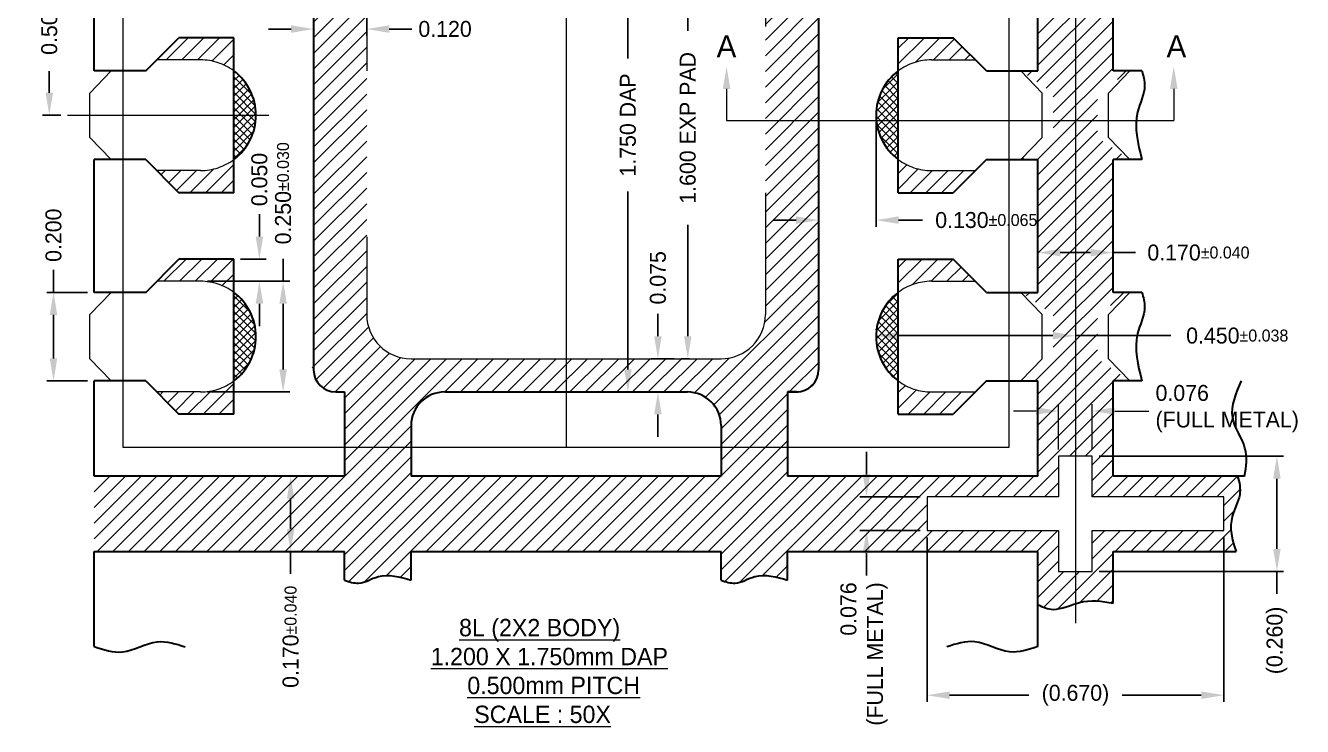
# Model space of a CAD drawing. Extents: x 1211.43 to 1216.28, y -296.8 to -293.65.
# Drawn here: x 1211.648 to 1214.531, y -296.804 to -295.221 of the extents above; entities that cross this region are included whole.
import ezdxf

# ---------------------------------------------------------------- set-up
doc = ezdxf.new("R2010")
doc.units = 0
doc.header["$LTSCALE"] = 3
doc.header["$MEASUREMENT"] = 0
for name, pattern in [('CENTER', [2, 1.25, -0.25, 0.25, -0.25]), ('HIDDEN', [0.375, 0.25, -0.125]), ('PHANTOM', [2.5, 1.25, -0.25, 0.25, -0.25, 0.25, -0.25])]:
    doc.linetypes.add(name, pattern=pattern)
for name, color, linetype, lineweight in [('CLIN', 1, 'CENTER', 15), ('DIM', 4, 'Continuous', 13), ('FULL METAL', 33, 'HIDDEN', 15), ('HATCH', 8, 'Continuous', 5), ('HIDN', 6, 'HIDDEN', 15), ('OBJ2', 30, 'Continuous', 30), ('OBJ4', 7, 'Continuous', 30), ('PHANTOM', 5, 'PHANTOM', 15), ('SAW', 2, 'HIDDEN', 15), ('TEXT', 2, 'Continuous', 20)]:
    doc.layers.add(name, color=color, linetype=linetype, lineweight=lineweight)
doc.dimstyles.new('3DEC X 50', dxfattribs={"dimtxt": 0.036, "dimasz": 0.0508, "dimexe": 0.0152, "dimexo": 0.0152, "dimgap": 0.0152, "dimtad": 0, "dimdec": 3, "dimzin": 0, "dimdsep": 46, "dimtxsty": 'Standard', "dimcen": 0.09, "dimadec": 0, "dimazin": 0, "dimtfac": 1, "dimtdec": 3, "dimtofl": 0, "dimtmove": 0, "dimatfit": 3, "dimfxl": 1, "dimtolj": 1, "dimtzin": 0, "dimarcsym": 0})
doc.dimstyles.new('3DEC X 50DIA', dxfattribs={"dimtxt": 0.036, "dimasz": 0.0508, "dimexe": 0.0152, "dimexo": 0.0152, "dimgap": 0.0152, "dimtad": 0, "dimtoh": 1, "dimdec": 3, "dimzin": 0, "dimdsep": 46, "dimtxsty": 'Standard', "dimcen": 0, "dimadec": 0, "dimazin": 0, "dimtfac": 1, "dimtdec": 3, "dimtofl": 0, "dimtmove": 0, "dimatfit": 3, "dimfxl": 1, "dimtolj": 1, "dimtzin": 0, "dimarcsym": 0})
pattern_1 = [(45, (1212.868074, -295.173462), (-0.01767767, 0.01767767), [])]

# ---------------------------------------------------------------- blocks, each defined once
blk = doc.blocks.new('*D1')
at = {"layer": 'Defpoints', "color": 0, "transparency": 16777216}
for p in [(1648.851, -384.1587), (1648.971, -384.1587), (1648.971, -384.2141)]:
    blk.add_point(p, dxfattribs=at)
at = {"layer": 'DIM', "color": 0, "lineweight": -2, "transparency": 16777216}
for p, q in [((1648.851, -384.1739), (1648.851, -384.2293)), ((1648.971, -384.1739), (1648.971, -384.2293)), ((1648.8002, -384.2141), (1648.7494, -384.2141)), ((1649.0218, -384.2141), (1649.0726, -384.2141))]:
    blk.add_line(p, q, dxfattribs=at)
at = {"layer": 'DIM', "color": 0, "transparency": 16777216}
for points in [[(1648.8002, -384.2057), (1648.8002, -384.2226), (1648.851, -384.2141)], [(1649.0218, -384.2057), (1649.0218, -384.2226), (1648.971, -384.2141)]]:
    blk.add_solid(points, dxfattribs=at)
at = {"layer": 'DIM', "color": 0, "transparency": 16777216, "insert": (1649.1478, -384.2141), "char_height": 0.036, "attachment_point": 5}
blk.add_mtext('\\A1;0.120', dxfattribs=at)
blk = doc.blocks.new('*D2')
at = {"layer": 'Defpoints', "color": 0, "transparency": 16777216}
for p in [(1649.7146, -383.3587), (1649.6958, -384.9587), (1649.7146, -384.9587)]:
    blk.add_point(p, dxfattribs=at)
at = {"layer": 'DIM', "color": 0, "lineweight": -2, "transparency": 16777216}
for p, q in [((1649.6994, -383.3587), (1649.6806, -383.3587)), ((1649.6958, -383.4095), (1649.6958, -384.2181)), ((1649.6958, -384.9079), (1649.6958, -384.6565)), ((1649.6994, -384.9587), (1649.6806, -384.9587))]:
    blk.add_line(p, q, dxfattribs=at)
at = {"layer": 'DIM', "color": 0, "transparency": 16777216}
for points in [[(1649.6873, -383.4095), (1649.7042, -383.4095), (1649.6958, -383.3587)], [(1649.6873, -384.9079), (1649.7042, -384.9079), (1649.6958, -384.9587)]]:
    blk.add_solid(points, dxfattribs=at)
at = {"layer": 'DIM', "color": 0, "transparency": 16777216, "insert": (1649.6958, -384.4373), "char_height": 0.036, "attachment_point": 5, "rotation": 90}
blk.add_mtext('\\A1;1.600 EXP PAD', dxfattribs=at)
blk = doc.blocks.new('*D3')
at = {"layer": 'Defpoints', "color": 0, "transparency": 16777216}
for p in [(1649.6284, -384.9587), (1649.6806, -384.9587), (1649.695, -385.0337)]:
    blk.add_point(p, dxfattribs=at)
at = {"layer": 'DIM', "color": 0, "lineweight": -2, "transparency": 16777216}
for p, q in [((1649.6284, -384.9079), (1649.6284, -384.8571)), ((1649.6654, -384.9587), (1649.6132, -384.9587)), ((1649.6798, -385.0337), (1649.6132, -385.0337)), ((1649.6284, -385.0845), (1649.6284, -385.1353))]:
    blk.add_line(p, q, dxfattribs=at)
at = {"layer": 'DIM', "color": 0, "transparency": 16777216}
for points in [[(1649.6199, -384.9079), (1649.6369, -384.9079), (1649.6284, -384.9587)], [(1649.6199, -385.0845), (1649.6369, -385.0845), (1649.6284, -385.0337)]]:
    blk.add_solid(points, dxfattribs=at)
at = {"layer": 'DIM', "color": 0, "transparency": 16777216, "insert": (1649.6284, -384.7759), "char_height": 0.036, "attachment_point": 5, "rotation": 90}
blk.add_mtext('\\A1;0.075', dxfattribs=at)
blk = doc.blocks.new('*D10')
at = {"layer": 'Defpoints', "color": 0, "transparency": 16777216}
for p in [(1648.2543, -383.9087), (1648.2957, -383.9087), (1648.2957, -384.4087)]:
    blk.add_point(p, dxfattribs=at)
at = {"layer": 'DIM', "color": 0, "lineweight": -2, "transparency": 16777216}
for p, q in [((1648.2805, -383.9087), (1648.2391, -383.9087)), ((1648.2543, -383.9595), (1648.2543, -384.0085)), ((1648.2543, -384.3579), (1648.2543, -384.3089)), ((1648.2805, -384.4087), (1648.2391, -384.4087))]:
    blk.add_line(p, q, dxfattribs=at)
at = {"layer": 'DIM', "color": 0, "transparency": 16777216}
for points in [[(1648.2459, -383.9595), (1648.2628, -383.9595), (1648.2543, -383.9087)], [(1648.2459, -384.3579), (1648.2628, -384.3579), (1648.2543, -384.4087)]]:
    blk.add_solid(points, dxfattribs=at)
at = {"layer": 'DIM', "color": 0, "transparency": 16777216, "insert": (1648.2543, -384.1587), "char_height": 0.036, "attachment_point": 5, "rotation": 90}
blk.add_mtext('\\A1;0.500 TYP', dxfattribs=at)
blk = doc.blocks.new('*D13')
at = {"layer": 'Defpoints', "color": 0, "transparency": 16777216}
for p in [(1648.596, -384.7837), (1648.7822, -384.7837), (1648.596, -385.0337)]:
    blk.add_point(p, dxfattribs=at)
at = {"layer": 'DIM', "color": 0, "lineweight": -2, "transparency": 16777216}
for p, q in [((1648.7822, -384.7837), (1648.7822, -384.7329)), ((1648.6112, -384.7837), (1648.7974, -384.7837)), ((1648.7822, -384.9829), (1648.7822, -384.8345)), ((1648.6112, -385.0337), (1648.7974, -385.0337))]:
    blk.add_line(p, q, dxfattribs=at)
at = {"layer": 'DIM', "color": 0, "transparency": 16777216}
for points in [[(1648.7737, -384.8345), (1648.7906, -384.8345), (1648.7822, -384.7837)], [(1648.7737, -384.9829), (1648.7906, -384.9829), (1648.7822, -385.0337)]]:
    blk.add_solid(points, dxfattribs=at)
at = {"layer": 'DIM', "color": 0, "transparency": 16777216, "insert": (1648.7822, -384.585), "char_height": 0.036, "attachment_point": 5, "rotation": 90}
blk.add_mtext('\\A1;0.250{\\H0.027000;±0.030}', dxfattribs=at)
blk = doc.blocks.new('*D14')
at = {"layer": 'Defpoints', "color": 0, "transparency": 16777216}
for p in [(1648.2638, -384.8087), (1648.356, -384.8087), (1648.356, -385.0087)]:
    blk.add_point(p, dxfattribs=at)
at = {"layer": 'DIM', "color": 0, "lineweight": -2, "transparency": 16777216}
for p, q in [((1648.2638, -384.8087), (1648.2638, -384.7579)), ((1648.3408, -384.8087), (1648.2486, -384.8087)), ((1648.2638, -384.9579), (1648.2638, -384.8595)), ((1648.3408, -385.0087), (1648.2486, -385.0087))]:
    blk.add_line(p, q, dxfattribs=at)
at = {"layer": 'DIM', "color": 0, "transparency": 16777216}
for points in [[(1648.2553, -384.8595), (1648.2722, -384.8595), (1648.2638, -384.8087)], [(1648.2553, -384.9579), (1648.2722, -384.9579), (1648.2638, -385.0087)]]:
    blk.add_solid(points, dxfattribs=at)
at = {"layer": 'DIM', "color": 0, "transparency": 16777216, "insert": (1648.2638, -384.6797), "char_height": 0.036, "attachment_point": 5, "rotation": 90}
blk.add_mtext('\\A1;0.200', dxfattribs=at)
blk = doc.blocks.new('*D15')
at = {"layer": 'Defpoints', "color": 0, "transparency": 16777216}
for p in [(1648.671, -384.7337), (1648.7287, -384.7337), (1648.596, -384.7837)]:
    blk.add_point(p, dxfattribs=at)
at = {"layer": 'DIM', "color": 0, "lineweight": -2, "transparency": 16777216}
for p, q in [((1648.7287, -384.6829), (1648.7287, -384.6321)), ((1648.6862, -384.7337), (1648.7439, -384.7337)), ((1648.6112, -384.7837), (1648.7439, -384.7837)), ((1648.7287, -384.8345), (1648.7287, -384.8853))]:
    blk.add_line(p, q, dxfattribs=at)
at = {"layer": 'DIM', "color": 0, "transparency": 16777216}
for points in [[(1648.7202, -384.6829), (1648.7372, -384.6829), (1648.7287, -384.7337)], [(1648.7202, -384.8345), (1648.7372, -384.8345), (1648.7287, -384.7837)]]:
    blk.add_solid(points, dxfattribs=at)
at = {"layer": 'DIM', "color": 0, "transparency": 16777216, "insert": (1648.7287, -384.5539), "char_height": 0.036, "attachment_point": 5, "rotation": 90}
blk.add_mtext('\\A1;0.050', dxfattribs=at)
blk = doc.blocks.new('*D21')
at = {"layer": 'Defpoints', "color": 0, "transparency": 16777216}
for p in [(1650.121, -384.9087), (1650.571, -384.9065), (1650.571, -384.9091)]:
    blk.add_point(p, dxfattribs=at)
at = {"layer": 'DIM', "color": 0, "lineweight": -2, "transparency": 16777216}
for p, q in [((1650.121, -384.8935), (1650.121, -384.8913)), ((1650.571, -384.8939), (1650.571, -384.8913)), ((1650.1718, -384.9065), (1650.5202, -384.9065)), ((1650.571, -384.9065), (1650.7861, -384.9065))]:
    blk.add_line(p, q, dxfattribs=at)
at = {"layer": 'DIM', "color": 0, "transparency": 16777216}
for points in [[(1650.1718, -384.8981), (1650.1718, -384.915), (1650.121, -384.9065)], [(1650.5202, -384.8981), (1650.5202, -384.915), (1650.571, -384.9065)]]:
    blk.add_solid(points, dxfattribs=at)
at = {"layer": 'DIM', "color": 0, "transparency": 16777216, "insert": (1650.9363, -384.9065), "char_height": 0.036, "attachment_point": 5}
blk.add_mtext('\\A1;0.450{\\H0.027;±0.038}', dxfattribs=at)
blk = doc.blocks.new('*D22')
at = {"layer": 'Defpoints', "color": 0, "transparency": 16777216}
for p in [(1650.656, -384.719), (1650.486, -384.8087), (1650.656, -384.8087)]:
    blk.add_point(p, dxfattribs=at)
at = {"layer": 'DIM', "color": 0, "lineweight": -2, "transparency": 16777216}
for p, q in [((1650.486, -384.7935), (1650.486, -384.7038)), ((1650.5368, -384.719), (1650.6052, -384.719)), ((1650.656, -384.7935), (1650.656, -384.7038)), ((1650.656, -384.719), (1650.7068, -384.719))]:
    blk.add_line(p, q, dxfattribs=at)
at = {"layer": 'DIM', "color": 0, "transparency": 16777216}
for points in [[(1650.5368, -384.7106), (1650.5368, -384.7275), (1650.486, -384.719)], [(1650.6052, -384.7106), (1650.6052, -384.7275), (1650.656, -384.719)]]:
    blk.add_solid(points, dxfattribs=at)
at = {"layer": 'DIM', "color": 0, "transparency": 16777216, "insert": (1650.8487, -384.719), "char_height": 0.036, "attachment_point": 5}
blk.add_mtext('\\A1;0.170{\\H0.027000;±0.040}', dxfattribs=at)
blk = doc.blocks.new('*D23')
at = {"layer": 'Defpoints', "color": 0, "transparency": 16777216}
for p in [(1649.991, -384.4161), (1650.121, -384.4087), (1649.991, -384.6456)]:
    blk.add_point(p, dxfattribs=at)
at = {"layer": 'DIM', "color": 0, "lineweight": -2, "transparency": 16777216}
for p, q in [((1649.991, -384.4313), (1649.991, -384.6608)), ((1650.121, -384.4239), (1650.121, -384.6608)), ((1649.9402, -384.6456), (1649.8894, -384.6456)), ((1650.1718, -384.6456), (1650.2256, -384.6456))]:
    blk.add_line(p, q, dxfattribs=at)
at = {"layer": 'DIM', "color": 0, "transparency": 16777216}
for points in [[(1649.9402, -384.6371), (1649.9402, -384.6541), (1649.991, -384.6456)], [(1650.1718, -384.6371), (1650.1718, -384.6541), (1650.121, -384.6456)]]:
    blk.add_solid(points, dxfattribs=at)
at = {"layer": 'DIM', "color": 0, "transparency": 16777216, "insert": (1650.3698, -384.6456), "char_height": 0.036, "attachment_point": 5}
blk.add_mtext('\\A1;0.130{\\H0.027;±0.065}', dxfattribs=at)
blk = doc.blocks.new('*D24')
at = {"layer": 'Defpoints', "color": 0, "transparency": 16777216}
for p in [(1648.921, -385.2237), (1648.7992, -385.3937), (1648.921, -385.3937)]:
    blk.add_point(p, dxfattribs=at)
at = {"layer": 'DIM', "color": 0, "lineweight": -2, "transparency": 16777216}
for p, q in [((1648.9058, -385.2237), (1648.784, -385.2237)), ((1648.7992, -385.2745), (1648.7992, -385.3429)), ((1648.9058, -385.3937), (1648.784, -385.3937)), ((1648.7992, -385.3937), (1648.7992, -385.4445))]:
    blk.add_line(p, q, dxfattribs=at)
at = {"layer": 'DIM', "color": 0, "transparency": 16777216}
for points in [[(1648.7907, -385.2745), (1648.8076, -385.2745), (1648.7992, -385.2237)], [(1648.7907, -385.3429), (1648.8076, -385.3429), (1648.7992, -385.3937)]]:
    blk.add_solid(points, dxfattribs=at)
at = {"layer": 'DIM', "color": 0, "transparency": 16777216, "insert": (1648.7992, -385.5865), "char_height": 0.036, "attachment_point": 5, "rotation": 90}
blk.add_mtext('\\A1;0.170{\\H0.027000;±0.040}', dxfattribs=at)
blk = doc.blocks.new('*D25')
at = {"layer": 'Defpoints', "color": 0, "transparency": 16777216}
for p in [(1649.5467, -383.2837), (1649.5467, -385.0337), (1649.5606, -385.0337)]:
    blk.add_point(p, dxfattribs=at)
at = {"layer": 'DIM', "color": 0, "lineweight": -2, "transparency": 16777216}
for p, q in [((1649.5619, -383.2837), (1649.5758, -383.2837)), ((1649.5606, -383.3345), (1649.5606, -384.2807)), ((1649.5606, -384.9829), (1649.5606, -384.5811)), ((1649.5619, -385.0337), (1649.5758, -385.0337))]:
    blk.add_line(p, q, dxfattribs=at)
at = {"layer": 'DIM', "color": 0, "transparency": 16777216}
for points in [[(1649.5522, -383.3345), (1649.5691, -383.3345), (1649.5606, -383.2837)], [(1649.5522, -384.9829), (1649.5691, -384.9829), (1649.5606, -385.0337)]]:
    blk.add_solid(points, dxfattribs=at)
at = {"layer": 'DIM', "color": 0, "transparency": 16777216, "insert": (1649.5606, -384.4309), "char_height": 0.036, "attachment_point": 5, "rotation": 90}
blk.add_mtext('\\A1;1.750 DAP', dxfattribs=at)
blk = doc.blocks.new('*D26')
at = {"layer": 'Defpoints', "color": 0, "transparency": 16777216}
for p in [(1650.236, -385.2707), (1650.0992, -385.3467), (1650.236, -385.3467)]:
    blk.add_point(p, dxfattribs=at)
at = {"layer": 'DIM', "color": 0, "lineweight": -2, "transparency": 16777216}
for p, q in [((1650.0992, -385.2199), (1650.0992, -385.1691)), ((1650.2208, -385.2707), (1650.084, -385.2707)), ((1650.2208, -385.3467), (1650.084, -385.3467)), ((1650.0992, -385.3975), (1650.0992, -385.4483))]:
    blk.add_line(p, q, dxfattribs=at)
at = {"layer": 'DIM', "color": 0, "transparency": 16777216}
for points in [[(1650.0908, -385.2199), (1650.1077, -385.2199), (1650.0992, -385.2707)], [(1650.0908, -385.3975), (1650.1077, -385.3975), (1650.0992, -385.3467)]]:
    blk.add_solid(points, dxfattribs=at)
at = {"layer": 'DIM', "color": 0, "transparency": 16777216, "insert": (1650.1472, -385.4635), "char_height": 0.036, "attachment_point": 9, "rotation": 90}
blk.add_mtext('\\A1;0.076\\P(FULL METAL)', dxfattribs=at)
blk = doc.blocks.new('*D27')
at = {"layer": 'Defpoints', "color": 0, "transparency": 16777216}
for p in [(1650.236, -385.3467), (1650.906, -385.3467), (1650.906, -385.7184)]:
    blk.add_point(p, dxfattribs=at)
at = {"layer": 'DIM', "color": 0, "lineweight": -2, "transparency": 16777216}
for p, q in [((1650.236, -385.3619), (1650.236, -385.7336)), ((1650.906, -385.3619), (1650.906, -385.7336)), ((1650.2868, -385.7184), (1650.4658, -385.7184)), ((1650.8552, -385.7184), (1650.6762, -385.7184))]:
    blk.add_line(p, q, dxfattribs=at)
at = {"layer": 'DIM', "color": 0, "transparency": 16777216}
for points in [[(1650.2868, -385.7099), (1650.2868, -385.7269), (1650.236, -385.7184)], [(1650.8552, -385.7099), (1650.8552, -385.7269), (1650.906, -385.7184)]]:
    blk.add_solid(points, dxfattribs=at)
at = {"layer": 'DIM', "color": 0, "transparency": 16777216, "insert": (1650.571, -385.7184), "char_height": 0.036, "attachment_point": 5}
blk.add_mtext('\\A1;(0.670)', dxfattribs=at)
blk = doc.blocks.new('*D28')
at = {"layer": 'Defpoints', "color": 0, "transparency": 16777216}
for p in [(1650.609, -385.1787), (1651.0259, -385.1787), (1650.609, -385.4387)]:
    blk.add_point(p, dxfattribs=at)
at = {"layer": 'DIM', "color": 0, "lineweight": -2, "transparency": 16777216}
for p, q in [((1650.6242, -385.1787), (1651.0411, -385.1787)), ((1651.0259, -385.2295), (1651.0259, -385.3879)), ((1650.6242, -385.4387), (1651.0411, -385.4387)), ((1651.0259, -385.4387), (1651.0259, -385.4895))]:
    blk.add_line(p, q, dxfattribs=at)
at = {"layer": 'DIM', "color": 0, "transparency": 16777216}
for points in [[(1651.0174, -385.2295), (1651.0343, -385.2295), (1651.0259, -385.1787)], [(1651.0174, -385.3879), (1651.0343, -385.3879), (1651.0259, -385.4387)]]:
    blk.add_solid(points, dxfattribs=at)
at = {"layer": 'DIM', "color": 0, "transparency": 16777216, "insert": (1651.0259, -385.5947), "char_height": 0.036, "attachment_point": 5, "rotation": 90}
blk.add_mtext('\\A1;(0.260)', dxfattribs=at)
blk = doc.blocks.new('A$Ce50ebca9')
at = {"layer": 'OBJ2'}
for p, q in [((0.25, 1.8), (0.25, 1.925)), ((0.4, 1.876), (0.4, 1.925)), ((1.1, 1.876), (1.1, 1.925)), ((1.25, 1.8), (1.25, 1.925)), ((0.23, 1.8), (0.25, 1.8)), ((0.476, 1.8), (1.024, 1.8)), ((1.25, 1.8), (1.274, 1.8)), ((1.27, 1.8), (1.25, 1.8)), ((0.18, 1.75), (0.18, 0.1)), ((1.32, 1.75), (1.32, 0.1)), ((0.23, 0.05), (0.25, 0.05)), ((0.25, 0.05), (0.25, -0.075)), ((0.476, 0.05), (1.024, 0.05)), ((1.25, 0.05), (1.274, 0.05)), ((1.25, 0.05), (1.25, -0.075)), ((1.27, 0.05), (1.25, 0.05)), ((0.4, -0.026), (0.4, -0.075)), ((1.1, -0.026), (1.1, -0.075))]:
    blk.add_line(p, q, dxfattribs=at)
for centre, radius, start, end in [((0.476, 1.876), 0.076, 180, 270), ((1.024, 1.876), 0.076, 270, 0), ((0.23, 1.75), 0.05, 90, 180), ((1.27, 1.75), 0.05, 0, 90), ((-0.075, 1.675), 0.125, 306.8699, 53.1301), ((1.575, 1.675), 0.125, 126.8699, 233.1301), ((-0.075, 1.175), 0.125, 306.8699, 53.1301), ((1.575, 1.175), 0.125, 126.8699, 233.1301), ((-0.075, 0.675), 0.125, 306.8699, 53.1301), ((1.575, 0.675), 0.125, 126.8699, 233.1301), ((-0.075, 0.175), 0.125, 306.8699, 53.1301), ((1.575, 0.175), 0.125, 126.8699, 233.1301), ((0.23, 0.1), 0.05, 180, 270), ((1.27, 0.1), 0.05, 270, 0), ((0.476, -0.026), 0.076, 90, 180), ((1.024, -0.026), 0.076, 0, 90)]:
    blk.add_arc(centre, radius, start, end, dxfattribs=at)
blk = doc.blocks.new('A$C172a005c')
at = {"layer": 'HIDN'}
for p, q in [((-0.825, 1.675), (-0.924, 1.675)), ((0.825, 1.675), (0.924, 1.675)), ((-0.825, 1.425), (-0.924, 1.425)), ((0.825, 1.425), (0.924, 1.425)), ((-0.825, 1.175), (-0.924, 1.175)), ((0.825, 1.175), (0.924, 1.175)), ((-0.825, 0.925), (-0.924, 0.925)), ((0.825, 0.925), (0.924, 0.925)), ((-0.825, 0.675), (-0.924, 0.675)), ((0.825, 0.675), (0.924, 0.675)), ((-0.825, 0.425), (-0.924, 0.425)), ((0.825, 0.425), (0.924, 0.425)), ((-0.825, 0.175), (-0.924, 0.175)), ((0.825, 0.175), (0.924, 0.175)), ((-0.825, -0.075), (-0.924, -0.075)), ((0.825, -0.075), (0.924, -0.075))]:
    blk.add_line(p, q, dxfattribs=at)
for centre, start, end in [((-0.825, 1.55), 53.1301, 90), ((0.825, 1.55), 90, 126.8699), ((-0.825, 1.55), 270, 306.8699), ((0.825, 1.55), 233.1301, 270), ((-0.825, 1.05), 53.1301, 90), ((0.825, 1.05), 90, 126.8699), ((-0.825, 1.05), 270, 306.8699), ((0.825, 1.05), 233.1301, 270), ((-0.825, 0.55), 53.1301, 90), ((0.825, 0.55), 90, 126.8699), ((-0.825, 0.55), 270, 306.8699), ((0.825, 0.55), 233.1301, 270), ((-0.825, 0.05), 53.1301, 90), ((0.825, 0.05), 90, 126.8699), ((-0.825, 0.05), 270, 306.8699), ((0.825, 0.05), 233.1301, 270)]:
    blk.add_arc(centre, 0.125, start, end, dxfattribs=at)

msp = doc.modelspace()

# ---------------------------------------------------------------- hatches: boundary and pattern name
at = {"layer": 'HATCH'}
h = msp.add_hatch(dxfattribs=at)
h.set_pattern_fill('ANSI31', color=256, scale=0.2)
h.set_pattern_definition(pattern_1)
edge = h.paths.add_edge_path()
edge.add_spline(control_points=[(1212.36807, -296.47346), (1212.37867, -296.47703), (1212.40467, -296.48578), (1212.45202, -296.45389), (1212.49293, -296.46601), (1212.51807, -296.47346)], knot_values=[0, 0, 0, 0, 0.032197, 0.0789418, 0.1535215, 0.1535215, 0.1535215, 0.1535215], degree=3, periodic=0)
edge.add_line((1212.51807, -296.47346), (1212.51807, -296.40846))
edge.add_line((1212.51807, -296.40846), (1213.21807, -296.40846))
edge.add_line((1213.21807, -296.40846), (1213.21807, -296.47346))
edge.add_spline(control_points=[(1213.21807, -296.47346), (1213.22867, -296.47703), (1213.25467, -296.48578), (1213.30202, -296.45389), (1213.34293, -296.46601), (1213.36807, -296.47346)], knot_values=[0, 0, 0, 0, 0.032197, 0.0789418, 0.1535215, 0.1535215, 0.1535215, 0.1535215], degree=3, periodic=0)
edge.add_line((1213.36807, -296.47346), (1213.36807, -296.40846))
edge.add_line((1213.36807, -296.40846), (1213.93307, -296.40846))
edge.add_line((1213.93307, -296.40846), (1213.93307, -296.52845))
edge.add_spline(control_points=[(1213.93307, -296.52845), (1213.94447, -296.53461), (1213.97488, -296.54622), (1214.0322, -296.5155), (1214.07778, -296.51972), (1214.10307, -296.52565)], knot_values=[0.0275866, 0.0275866, 0.0275866, 0.0275866, 0.0651886, 0.1268438, 0.2033351, 0.2033351, 0.2033351, 0.2033351], degree=3, periodic=0)
edge.add_line((1214.10307, -296.52565), (1214.10307, -296.40846))
edge.add_line((1214.10307, -296.40846), (1214.38068, -296.40846))
edge.add_spline(control_points=[(1214.38068, -296.40846), (1214.37111, -296.38162), (1214.36151, -296.33809), (1214.39424, -296.28351), (1214.38851, -296.25263), (1214.38406, -296.23846)], knot_values=[0.0263302, 0.0263302, 0.0263302, 0.0263302, 0.1073708, 0.1590478, 0.2021947, 0.2021947, 0.2021947, 0.2021947], degree=3, periodic=0)
edge.add_line((1214.38406, -296.23846), (1214.10307, -296.23846))
edge.add_line((1214.10307, -296.23846), (1214.10307, -296.02346))
edge.add_line((1214.10307, -296.02346), (1214.14107, -296.02346))
edge.add_line((1214.14107, -296.02346), (1214.06807, -295.97346))
edge.add_line((1214.06807, -295.97346), (1214.06807, -295.87346))
edge.add_line((1214.06807, -295.87346), (1214.14107, -295.82346))
edge.add_line((1214.14107, -295.82346), (1214.10307, -295.82346))
edge.add_line((1214.10307, -295.82346), (1214.10307, -295.52346))
edge.add_line((1214.10307, -295.52346), (1214.14107, -295.52346))
edge.add_line((1214.14107, -295.52346), (1214.06807, -295.47346))
edge.add_line((1214.06807, -295.47346), (1214.06807, -295.37346))
edge.add_line((1214.06807, -295.37346), (1214.14107, -295.32346))
edge.add_line((1214.14107, -295.32346), (1214.10307, -295.32346))
edge.add_line((1214.10307, -295.32346), (1214.10307, -295.02346))
edge.add_line((1214.10307, -295.02346), (1214.14107, -295.02346))
edge.add_line((1214.14107, -295.02346), (1214.06807, -294.97346))
edge.add_line((1214.06807, -294.97346), (1214.06807, -294.87346))
edge.add_line((1214.06807, -294.87346), (1214.14107, -294.82346))
edge.add_line((1214.14107, -294.82346), (1214.10307, -294.82346))
edge.add_line((1214.10307, -294.82346), (1214.10307, -294.52346))
edge.add_line((1214.10307, -294.52346), (1214.14107, -294.52346))
edge.add_line((1214.14107, -294.52346), (1214.06807, -294.47346))
edge.add_line((1214.06807, -294.47346), (1214.06807, -294.37346))
edge.add_line((1214.06807, -294.37346), (1214.14107, -294.32346))
edge.add_line((1214.14107, -294.32346), (1214.10307, -294.32346))
edge.add_line((1214.10307, -294.32346), (1214.10307, -294.10846))
edge.add_line((1214.10307, -294.10846), (1213.93307, -294.10846))
edge.add_line((1213.93307, -294.10846), (1213.93307, -294.32346))
edge.add_line((1213.93307, -294.32346), (1213.89507, -294.32346))
edge.add_line((1213.89507, -294.32346), (1213.96807, -294.37346))
edge.add_line((1213.96807, -294.37346), (1213.96807, -294.47346))
edge.add_line((1213.96807, -294.47346), (1213.89507, -294.52346))
edge.add_line((1213.89507, -294.52346), (1213.93307, -294.52346))
edge.add_line((1213.93307, -294.52346), (1213.93307, -294.82346))
edge.add_line((1213.93307, -294.82346), (1213.89507, -294.82346))
edge.add_line((1213.89507, -294.82346), (1213.96807, -294.87346))
edge.add_line((1213.96807, -294.87346), (1213.96807, -294.97346))
edge.add_line((1213.96807, -294.97346), (1213.89507, -295.02346))
edge.add_line((1213.89507, -295.02346), (1213.93307, -295.02346))
edge.add_line((1213.93307, -295.02346), (1213.93307, -295.32346))
edge.add_line((1213.93307, -295.32346), (1213.89507, -295.32346))
edge.add_line((1213.89507, -295.32346), (1213.96807, -295.37346))
edge.add_line((1213.96807, -295.37346), (1213.96807, -295.47346))
edge.add_line((1213.96807, -295.47346), (1213.89507, -295.52346))
edge.add_line((1213.89507, -295.52346), (1213.93307, -295.52346))
edge.add_line((1213.93307, -295.52346), (1213.93307, -295.82346))
edge.add_line((1213.93307, -295.82346), (1213.89507, -295.82346))
edge.add_line((1213.89507, -295.82346), (1213.96807, -295.87346))
edge.add_line((1213.96807, -295.87346), (1213.96807, -295.97346))
edge.add_line((1213.96807, -295.97346), (1213.89507, -296.02346))
edge.add_line((1213.89507, -296.02346), (1213.93307, -296.02346))
edge.add_line((1213.93307, -296.02346), (1213.93307, -296.23846))
edge.add_line((1213.93307, -296.23846), (1213.36807, -296.23846))
edge.add_line((1213.36807, -296.23846), (1213.36807, -296.17346))
edge.add_line((1213.36807, -296.17346), (1213.36807, -296.04846))
edge.add_line((1213.36807, -296.04846), (1213.39207, -296.04846))
edge.add_arc((1213.38294, -295.99101), 0.05817, 279.03483, 378.59522)
edge.add_line((1213.43807, -295.97246), (1213.43807, -294.37446))
edge.add_arc((1213.3836, -294.35551), 0.05767, 340.81672, 441.55323)
edge.add_line((1213.39207, -294.29846), (1213.36807, -294.29846))
edge.add_line((1213.36807, -294.29846), (1213.36807, -294.17346))
edge.add_line((1213.36807, -294.17346), (1213.36807, -294.10846))
edge.add_line((1213.36807, -294.10846), (1213.21807, -294.10846))
edge.add_line((1213.21807, -294.10846), (1213.21807, -294.17346))
edge.add_line((1213.21807, -294.17346), (1213.21807, -294.22246))
edge.add_arc((1213.14207, -294.22246), 0.076, -90, 0, ccw=False)
edge.add_line((1213.14207, -294.29846), (1212.59407, -294.29846))
edge.add_arc((1212.59407, -294.22246), 0.076, 180, 270, ccw=False)
edge.add_line((1212.51807, -294.22246), (1212.51807, -294.17346))
edge.add_line((1212.51807, -294.17346), (1212.51807, -294.10846))
edge.add_line((1212.51807, -294.10846), (1212.36807, -294.10846))
edge.add_line((1212.36807, -294.10846), (1212.36807, -294.17346))
edge.add_line((1212.36807, -294.17346), (1212.36807, -294.29846))
edge.add_line((1212.36807, -294.29846), (1212.34407, -294.29846))
edge.add_arc((1212.35296, -294.35576), 0.05798, 98.81485, 198.8152)
edge.add_line((1212.29807, -294.37446), (1212.29807, -295.97246))
edge.add_arc((1212.35321, -295.99101), 0.05817, 161.40478, 260.96517)
edge.add_line((1212.34407, -296.04846), (1212.36807, -296.04846))
edge.add_line((1212.36807, -296.04846), (1212.36807, -296.17346))
edge.add_line((1212.36807, -296.17346), (1212.36807, -296.23846))
edge.add_line((1212.36807, -296.23846), (1211.80307, -296.23846))
edge.add_line((1211.80307, -296.23846), (1211.80307, -296.40846))
edge.add_line((1211.80307, -296.40846), (1212.36807, -296.40846))
edge.add_line((1212.36807, -296.40846), (1212.36807, -296.47346))
edge = h.paths.add_edge_path(flags=16)
edge.add_line((1213.31807, -294.47346), (1213.31807, -295.87346))
edge.add_arc((1213.21807, -295.87346), 0.1, -90, 0, ccw=False)
edge.add_line((1213.21807, -295.97346), (1212.51807, -295.97346))
edge.add_arc((1212.51807, -295.87346), 0.1, 180, 270, ccw=False)
edge.add_line((1212.41807, -295.87346), (1212.41807, -294.57346))
edge.add_line((1212.41807, -294.57346), (1212.61807, -294.37346))
edge.add_line((1212.61807, -294.37346), (1213.21807, -294.37346))
edge.add_arc((1213.21807, -294.47346), 0.1, 0, 90, ccw=False)
edge = h.paths.add_edge_path(flags=16)
edge.add_line((1213.21807, -296.12446), (1213.21807, -296.17346))
edge.add_line((1213.21807, -296.17346), (1213.21807, -296.23846))
edge.add_line((1213.21807, -296.23846), (1212.51807, -296.23846))
edge.add_line((1212.51807, -296.23846), (1212.51807, -296.17346))
edge.add_line((1212.51807, -296.17346), (1212.51807, -296.12446))
edge.add_arc((1212.59407, -296.12446), 0.076, 90, 180, ccw=False)
edge.add_line((1212.59407, -296.04846), (1213.14207, -296.04846))
edge.add_arc((1213.14207, -296.12446), 0.076, 0, 90, ccw=False)
h.paths.add_polyline_path([(1213.98007, -296.19346), (1214.05607, -296.19346), (1214.05607, -296.28546), (1214.35307, -296.28546), (1214.35307, -296.36146), (1214.05607, -296.36146), (1214.05607, -296.45346), (1213.98007, -296.45346), (1213.98007, -296.36146), (1213.68307, -296.36146), (1213.68307, -296.28546), (1213.98007, -296.28546)], flags=16)
h = msp.add_hatch(dxfattribs=at)
h.set_pattern_fill('ANSI31', color=256, scale=0.2)
h.set_pattern_definition(pattern_1)
h.paths.add_polyline_path([(1212.11807, -294.24846), (1211.99407, -294.24846), (1211.94407, -294.29846), (1212.04307, -294.29846, -0.1622777), (1212.11807, -294.32346)])
h.paths.add_polyline_path([(1212.11807, -294.52346, -0.1622777), (1212.04307, -294.54846), (1211.94407, -294.54846), (1211.99407, -294.59846), (1212.11807, -294.59846)])
h.paths.add_polyline_path([(1212.11807, -294.74846), (1211.99407, -294.74846), (1211.94407, -294.79846), (1212.04307, -294.79846, -0.1622777), (1212.11807, -294.82346)])
h.paths.add_polyline_path([(1212.11807, -295.02346, -0.1622777), (1212.04307, -295.04846), (1211.94407, -295.04846), (1211.99407, -295.09846), (1212.11807, -295.09846)])
h.paths.add_polyline_path([(1212.11807, -295.24846), (1211.99407, -295.24846), (1211.94407, -295.29846), (1212.04307, -295.29846, -0.1622777), (1212.11807, -295.32346)])
h.paths.add_polyline_path([(1212.11807, -295.52346, -0.1622777), (1212.04307, -295.54846), (1211.94407, -295.54846), (1211.99407, -295.59846), (1212.11807, -295.59846)])
h.paths.add_polyline_path([(1212.11807, -295.74846), (1211.99407, -295.74846), (1211.94407, -295.79846), (1212.04307, -295.79846, -0.1622777), (1212.11807, -295.82346)])
h.paths.add_polyline_path([(1212.11807, -296.02346, -0.1622777), (1212.04307, -296.04846), (1211.94407, -296.04846), (1211.99407, -296.09846), (1212.11807, -296.09846)])
h.paths.add_polyline_path([(1213.79207, -296.04846), (1213.69307, -296.04846, -0.1622777), (1213.61807, -296.02346), (1213.61807, -296.09846), (1213.74207, -296.09846)])
h.paths.add_polyline_path([(1213.74207, -295.74846), (1213.61807, -295.74846), (1213.61807, -295.82346, -0.1622777), (1213.69307, -295.79846), (1213.79207, -295.79846)])
h.paths.add_polyline_path([(1213.79207, -295.54846), (1213.69307, -295.54846, -0.1622777), (1213.61807, -295.52346), (1213.61807, -295.59846), (1213.74207, -295.59846)])
h.paths.add_polyline_path([(1213.74207, -295.24846), (1213.61807, -295.24846), (1213.61807, -295.32346, -0.1622777), (1213.69307, -295.29846), (1213.79207, -295.29846)])
h.paths.add_polyline_path([(1213.79207, -295.04846), (1213.69307, -295.04846, -0.1622777), (1213.61807, -295.02346), (1213.61807, -295.09846), (1213.74207, -295.09846)])
h.paths.add_polyline_path([(1213.74207, -294.74846), (1213.61807, -294.74846), (1213.61807, -294.82346, -0.1622777), (1213.69307, -294.79846), (1213.79207, -294.79846)])
h.paths.add_polyline_path([(1213.79207, -294.54846), (1213.69307, -294.54846, -0.1622777), (1213.61807, -294.52346), (1213.61807, -294.59846), (1213.74207, -294.59846)])
h.paths.add_polyline_path([(1213.74207, -294.24846), (1213.61807, -294.24846), (1213.61807, -294.32346, -0.1622777), (1213.69307, -294.29846), (1213.79207, -294.29846)])
at = {"layer": 'HIDN', "true_color": 0x939598}
h = msp.add_hatch(dxfattribs=at)
h.set_pattern_fill('ANSI37', color=252, scale=0.1)
h.paths.add_polyline_path([(1212.11807, -294.32346), (1212.11807, -294.52346, 0.5)])
h.paths.add_polyline_path([(1212.11807, -294.82346), (1212.11807, -294.92346), (1212.16807, -294.92346, 0.236068)])
h.paths.add_polyline_path([(1212.16807, -294.92346), (1212.11807, -294.92346), (1212.11807, -295.02346, 0.236068)])
h.paths.add_polyline_path([(1212.11807, -295.32346), (1212.11807, -295.42346), (1212.16807, -295.42346, 0.236068)])
h.paths.add_polyline_path([(1212.16807, -295.42346), (1212.11807, -295.42346), (1212.11807, -295.52346, 0.236068)])
h.paths.add_polyline_path([(1212.11807, -295.82346), (1212.11807, -296.02346, 0.5)])
h.paths.add_polyline_path([(1213.61807, -295.82346, 0.5), (1213.61807, -296.02346)])
h.paths.add_polyline_path([(1213.61807, -295.32346, 0.2607147), (1213.56861, -295.43505), (1213.61807, -295.43505)])
h.paths.add_polyline_path([(1213.61807, -295.43505), (1213.56861, -295.43505, 0.21169), (1213.61807, -295.52346)])
h.paths.add_polyline_path([(1213.61807, -294.82346, 0.5), (1213.61807, -295.02346)])
h.paths.add_polyline_path([(1213.61807, -294.32346, 0.5), (1213.61807, -294.52346)])

# ---------------------------------------------------------------- linework, layer by layer
at = {"layer": 'CLIN'}
for p, q in [((1214.01807, -294.07218), (1214.01807, -296.57076)), ((1212.86807, -294.17346), (1212.86807, -296.17346)), ((1211.74285, -295.42346), (1212.19682, -295.42346))]:
    msp.add_line(p, q, dxfattribs=at)
at = {"layer": 'DIM'}
for p, q in [((1213.92927, -296.0914), (1213.87847, -296.0914)), ((1213.98007, -296.17826), (1213.98007, -296.0762)), ((1214.05607, -296.17826), (1214.05607, -296.0762)), ((1214.10687, -296.0914), (1214.18374, -296.0914))]:
    msp.add_line(p, q, dxfattribs=at)
for points in [[(1213.92927, -296.08294), (1213.92927, -296.09987), (1213.98007, -296.0914)], [(1214.10687, -296.08294), (1214.10687, -296.09987), (1214.05607, -296.0914)]]:
    msp.add_solid(points, dxfattribs=at)
at = {"layer": 'FULL METAL'}
msp.add_lwpolyline([(1213.68307, -296.36146), (1213.98007, -296.36146), (1213.98007, -296.45346), (1214.05607, -296.45346), (1214.05607, -296.36146), (1214.35307, -296.36146), (1214.35307, -296.28546), (1214.05607, -296.28546), (1214.05607, -296.19346), (1213.98007, -296.19346), (1213.98007, -296.28546), (1213.68307, -296.28546)], close=True, dxfattribs=at)
at = {"layer": 'HIDN'}
for p, q in [((1213.31807, -294.47346), (1213.31807, -295.87346)), ((1212.41807, -294.57346), (1212.41807, -295.87346)), ((1212.51807, -295.97346), (1213.21807, -295.97346))]:
    msp.add_line(p, q, dxfattribs=at)
for centre, start, end in [((1212.51807, -295.87346), 180, 270), ((1213.21807, -295.87346), 270, 0)]:
    msp.add_arc(centre, 0.1, start, end, dxfattribs=at)
at = {"layer": 'OBJ2'}
for p, q in [((1211.91907, -295.32346), (1211.99407, -295.24846)), ((1212.11807, -295.24846), (1211.99407, -295.24846)), ((1212.11807, -295.59846), (1212.11807, -295.24846)), ((1213.61807, -295.59846), (1213.61807, -295.24846)), ((1213.61807, -295.24846), (1213.74207, -295.24846)), ((1213.81707, -295.32346), (1213.74207, -295.24846)), ((1211.91907, -295.32346), (1211.86807, -295.32346)), ((1213.81707, -295.32346), (1213.86807, -295.32346)), ((1211.91907, -295.52346), (1211.86807, -295.52346)), ((1211.91907, -295.52346), (1211.99407, -295.59846)), ((1213.81707, -295.52346), (1213.74207, -295.59846)), ((1213.81707, -295.52346), (1213.86807, -295.52346)), ((1212.11807, -295.59846), (1211.99407, -295.59846)), ((1213.61807, -295.59846), (1213.74207, -295.59846)), ((1211.91907, -295.82346), (1211.99407, -295.74846)), ((1212.11807, -295.74846), (1211.99407, -295.74846)), ((1212.11807, -296.09846), (1212.11807, -295.74846)), ((1213.61807, -296.09846), (1213.61807, -295.74846)), ((1213.61807, -295.74846), (1213.74207, -295.74846)), ((1213.81707, -295.82346), (1213.74207, -295.74846)), ((1211.91907, -295.82346), (1211.86807, -295.82346)), ((1213.81707, -295.82346), (1213.86807, -295.82346)), ((1211.91907, -296.02346), (1211.86807, -296.02346)), ((1211.91907, -296.02346), (1211.99407, -296.09846)), ((1213.81707, -296.02346), (1213.74207, -296.09846)), ((1213.81707, -296.02346), (1213.86807, -296.02346)), ((1212.11807, -296.09846), (1211.99407, -296.09846)), ((1213.61807, -296.09846), (1213.74207, -296.09846))]:
    msp.add_line(p, q, dxfattribs=at)
at = {"layer": 'OBJ4'}
for p, q in [((1211.80307, -295.32346), (1211.80307, -295.02346)), ((1213.93307, -295.32346), (1213.93307, -295.02346)), ((1214.10307, -295.32346), (1214.10307, -295.02346)), ((1211.86807, -295.32346), (1211.80307, -295.32346)), ((1213.86807, -295.32346), (1213.93307, -295.32346)), ((1214.16807, -295.32346), (1214.10307, -295.32346)), ((1211.80307, -295.82346), (1211.80307, -295.52346)), ((1211.86807, -295.52346), (1211.80307, -295.52346)), ((1213.86807, -295.52346), (1213.93307, -295.52346)), ((1213.93307, -295.82346), (1213.93307, -295.52346)), ((1214.10307, -295.82346), (1214.10307, -295.52346)), ((1214.16807, -295.52346), (1214.10307, -295.52346)), ((1211.86807, -295.82346), (1211.80307, -295.82346)), ((1213.86807, -295.82346), (1213.93307, -295.82346)), ((1214.16807, -295.82346), (1214.10307, -295.82346)), ((1211.80307, -296.23846), (1211.80307, -296.02346)), ((1211.86807, -296.02346), (1211.80307, -296.02346)), ((1213.86807, -296.02346), (1213.93307, -296.02346)), ((1213.93307, -296.23846), (1213.93307, -296.02346)), ((1214.10307, -296.23846), (1214.10307, -296.02346)), ((1214.16807, -296.02346), (1214.10307, -296.02346)), ((1212.36807, -296.17346), (1212.36807, -296.23846)), ((1212.51807, -296.17346), (1212.51807, -296.23846)), ((1213.21807, -296.17346), (1213.21807, -296.23846)), ((1213.36807, -296.17346), (1213.36807, -296.23846)), ((1212.36807, -296.23846), (1211.80307, -296.23846)), ((1213.21807, -296.23846), (1212.51807, -296.23846)), ((1213.93307, -296.23846), (1213.36807, -296.23846)), ((1214.39985, -296.23846), (1214.10307, -296.23846)), ((1211.80307, -296.40846), (1212.36807, -296.40846)), ((1211.80307, -296.62346), (1211.80307, -296.40846)), ((1212.36807, -296.47346), (1212.36807, -296.40846)), ((1212.51807, -296.40846), (1213.21807, -296.40846)), ((1212.51807, -296.47346), (1212.51807, -296.40846)), ((1213.21807, -296.47346), (1213.21807, -296.40846)), ((1213.36807, -296.40846), (1213.93307, -296.40846)), ((1213.36807, -296.47346), (1213.36807, -296.40846)), ((1213.93307, -296.62346), (1213.93307, -296.40846)), ((1214.10307, -296.40846), (1214.38068, -296.40846)), ((1214.10307, -296.52565), (1214.10307, -296.40846))]:
    msp.add_line(p, q, dxfattribs=at)
for points, knots in [([(1214.16807, -295.32346), (1214.1712, -295.33461), (1214.18002, -295.36612), (1214.14484, -295.43063), (1214.15906, -295.48744), (1214.16807, -295.52346)], [0, 0, 0, 0, 0.03387153, 0.09576614, 0.20302801, 0.20302801, 0.20302801, 0.20302801]), ([(1214.16807, -295.82346), (1214.1712, -295.83461), (1214.18002, -295.86612), (1214.14484, -295.93063), (1214.15906, -295.98744), (1214.16807, -296.02346)], [0, 0, 0, 0, 0.03387153, 0.09576614, 0.20302801, 0.20302801, 0.20302801, 0.20302801]), ([(1214.39985, -296.23846), (1214.40484, -296.21676), (1214.4089, -296.17096), (1214.35794, -296.10375), (1214.38093, -296.05123), (1214.39321, -296.02318)], [0.04333745, 0.04333745, 0.04333745, 0.04333745, 0.10820315, 0.18251491, 0.26767178, 0.26767178, 0.26767178, 0.26767178]), ([(1214.38406, -296.23846), (1214.38851, -296.25263), (1214.39424, -296.28351), (1214.36151, -296.33809), (1214.37111, -296.38162), (1214.38068, -296.40846)], [0.02633021, 0.02633021, 0.02633021, 0.02633021, 0.06947707, 0.12115415, 0.20219471, 0.20219471, 0.20219471, 0.20219471]), ([(1212.36807, -296.47346), (1212.37867, -296.47703), (1212.40467, -296.48578), (1212.45202, -296.45389), (1212.49293, -296.46601), (1212.51807, -296.47346)], [0, 0, 0, 0, 0.03219697, 0.07894177, 0.15352155, 0.15352155, 0.15352155, 0.15352155]), ([(1213.21807, -296.47346), (1213.22867, -296.47703), (1213.25467, -296.48578), (1213.30202, -296.45389), (1213.34293, -296.46601), (1213.36807, -296.47346)], [0, 0, 0, 0, 0.03219697, 0.07894177, 0.15352155, 0.15352155, 0.15352155, 0.15352155]), ([(1213.93307, -296.52845), (1213.94447, -296.53461), (1213.97488, -296.54622), (1214.0322, -296.5155), (1214.07778, -296.51972), (1214.10307, -296.52565)], [0.02758665, 0.02758665, 0.02758665, 0.02758665, 0.06518856, 0.12684383, 0.2033351, 0.2033351, 0.2033351, 0.2033351]), ([(1211.80307, -296.62346), (1211.82438, -296.63043), (1211.87273, -296.64625), (1211.93891, -296.60177), (1211.98713, -296.61717), (1212.00828, -296.62393)], [0, 0, 0, 0, 0.06456261, 0.14652307, 0.21053423, 0.21053423, 0.21053423, 0.21053423]), ([(1213.93307, -296.62346), (1213.91177, -296.63043), (1213.86342, -296.64625), (1213.79724, -296.60177), (1213.74901, -296.61717), (1213.72787, -296.62393)], [0, 0, 0, 0, 0.06456261, 0.14652307, 0.21053423, 0.21053423, 0.21053423, 0.21053423])]:
    msp.add_open_spline(points, degree=3, knots=knots, dxfattribs=at)
at = {"layer": 'PHANTOM'}
msp.add_lwpolyline([(1211.86807, -294.17346), (1213.86807, -294.17346), (1213.86807, -296.17346), (1211.86807, -296.17346)], close=True, dxfattribs=at)
at = {"layer": 'SAW'}
for p, q in [((1211.79307, -295.37346), (1211.84107, -295.32346)), ((1213.94307, -295.37346), (1213.89507, -295.32346)), ((1214.09307, -295.37346), (1214.14107, -295.32346)), ((1211.79307, -295.47346), (1211.79307, -295.37346)), ((1213.94307, -295.47346), (1213.94307, -295.37346)), ((1214.09307, -295.47346), (1214.09307, -295.37346)), ((1211.79307, -295.47346), (1211.84107, -295.52346)), ((1213.94307, -295.47346), (1213.89507, -295.52346)), ((1214.09307, -295.47346), (1214.14107, -295.52346)), ((1211.79307, -295.87346), (1211.84107, -295.82346)), ((1213.94307, -295.87346), (1213.89507, -295.82346)), ((1214.09307, -295.87346), (1214.14107, -295.82346)), ((1211.79307, -295.97346), (1211.79307, -295.87346)), ((1213.94307, -295.97346), (1213.94307, -295.87346)), ((1214.09307, -295.97346), (1214.09307, -295.87346)), ((1211.79307, -295.97346), (1211.84107, -296.02346)), ((1213.94307, -295.97346), (1213.89507, -296.02346)), ((1214.09307, -295.97346), (1214.14107, -296.02346))]:
    msp.add_line(p, q, dxfattribs=at)
at = {"layer": 'TEXT'}
for p, q in [((1213.23048, -295.36417), (1213.23048, -295.43505)), ((1214.24011, -295.36417), (1214.24011, -295.43505)), ((1213.23048, -295.43505), (1214.24011, -295.43505))]:
    msp.add_line(p, q, dxfattribs=at)
for points in [[(1213.22202, -295.36417), (1213.23048, -295.31337), (1213.23895, -295.36417)], [(1214.23164, -295.36417), (1214.24011, -295.31337), (1214.24857, -295.36417)]]:
    msp.add_solid(points, dxfattribs=at)

# ---------------------------------------------------------------- block references
at = {"layer": 'HIDN'}
msp.add_blockref('A$C172a005c', (1212.86807, -295.97346), dxfattribs=at)
at = {"layer": 'OBJ2'}
msp.add_blockref('A$Ce50ebca9', (1212.11807, -296.09846), dxfattribs=at)

# ---------------------------------------------------------------- texts
at = {"layer": 'DIM', "insert": (1214.19894, -296.1394), "char_height": 0.036, "attachment_point": 7}
msp.add_mtext('\\A1;0.076\\P(FULL METAL)', dxfattribs=at)
at = {"layer": 'TEXT'}
for s, height, p in [('A', 0.05, (1213.20799, -295.29282)), ('A', 0.05, (1214.22375, -295.29282)), ('%%U8L (2X2 BODY)', 0.03916, (1212.62648, -296.6001)), ('%%U1.200 X 1.750mm DAP', 0.03916, (1212.56257, -296.66536)), ('%%U0.500mm PITCH', 0.03916, (1212.64513, -296.73063)), ('%%USCALE : 50X', 0.03916, (1212.66083, -296.7959))]:
    msp.add_text(s, height=height, dxfattribs=at).set_placement(p)

# ---------------------------------------------------------------- dimensions: what is measured, and where the dimension line sits
at = {"layer": 'DIM'}
for base, p1, p2, text, dimstyle, picture, middle in [((1213.00773, -296.04846), (1212.99378, -294.29846), (1212.99378, -296.04846), '<> DAP', '3DEC X 50DIA', '*D25', (1213.00773, -295.44569)), ((1213.14289, -295.97346), (1213.16175, -294.37346), (1213.16175, -295.97346), '<> EXP PAD', '3DEC X 50', '*D2', (1213.14289, -295.45201)), ((1214.47299, -296.19346), (1214.05607, -296.45346), (1214.05607, -296.19346), '(<>)', '3DEC X 50', '*D28', (1214.47299, -296.60946))]:
    dim = msp.add_linear_dim(base=base, p1=p1, p2=p2, angle=90, text=text, dimstyle=dimstyle, dxfattribs=at)
    dim.commit()
    dim.dimension.update_dxf_attribs({"geometry": picture, "text_midpoint": middle, "dimtype": 128, "insert": (-436.55289, 88.98524)})
for base, p1, p2, text, picture, middle in [((1211.70145, -294.92346), (1211.74285, -295.42346), (1211.74285, -294.92346), '<> TYP', '*D10', (1211.70145, -295.17346)), ((1213.54634, -296.36146), (1213.68307, -296.28546), (1213.68307, -296.36146), '<>\\P(FULL METAL)', '*D26', (1213.54634, -296.67626))]:
    dim = msp.add_linear_dim(base=base, p1=p1, p2=p2, angle=90, text=text, dimstyle='3DEC X 50', dxfattribs=at)
    dim.commit()
    dim.dimension.update_dxf_attribs({"geometry": picture, "text_midpoint": middle, "insert": (-436.55289, 88.98524)})
dim = msp.add_linear_dim(base=(1212.41807, -295.22888), p1=(1212.29807, -295.17346), p2=(1212.41807, -295.17346), dimstyle='3DEC X 50', dxfattribs=at)
dim.commit()
dim.dimension.update_dxf_attribs({"geometry": '*D1', "text_midpoint": (1212.59487, -295.22888), "insert": (-436.55289, 88.98524)})
for base, p1, p2, override, picture, middle in [((1213.43807, -295.66035), (1213.56807, -295.42346), (1213.43807, -295.4309), {"dimgap": 0.0152, "dimtol": 1, "dimlim": 0, "dimtp": 0.065, "dimtm": 0.065, "dimtfac": 0.75}, '*D23', (1213.81687, -295.66035)), ((1214.01807, -295.92129), (1213.56807, -295.92346), (1214.01807, -295.92387), {"dimtol": 1, "dimtp": 0.038, "dimtm": 0.038, "dimtfac": 0.75}, '*D21', (1214.3834, -295.92129))]:
    dim = msp.add_linear_dim(base=base, p1=p1, p2=p2, dimstyle='3DEC X 50', override=override, dxfattribs=at)
    dim.commit()
    dim.dimension.update_dxf_attribs({"geometry": picture, "text_midpoint": middle, "dimtype": 128, "insert": (-436.55289, 88.98524)})
dim = msp.add_linear_dim(base=(1212.22927, -295.79846), p1=(1212.04307, -296.04846), p2=(1212.04307, -295.79846), angle=90, dimstyle='3DEC X 50', override={"dimgap": 0.0152, "dimtol": 1, "dimlim": 0, "dimtp": 0.03, "dimtm": 0.03, "dimtfac": 0.75}, dxfattribs=at)
dim.commit()
dim.dimension.update_dxf_attribs({"geometry": '*D13', "text_midpoint": (1212.22927, -295.59971), "dimtype": 128, "insert": (-436.55289, 88.98524)})
for base, p1, p2, picture, middle in [((1212.1758, -295.74846), (1212.04307, -295.79846), (1212.11807, -295.74846), '*D15', (1212.1758, -295.56866)), ((1211.71089, -295.82346), (1211.80307, -296.02346), (1211.80307, -295.82346), '*D14', (1211.71089, -295.69446))]:
    dim = msp.add_linear_dim(base=base, p1=p1, p2=p2, angle=90, dimstyle='3DEC X 50', dxfattribs=at)
    dim.commit()
    dim.dimension.update_dxf_attribs({"geometry": picture, "text_midpoint": middle, "dimtype": 128, "insert": (-436.55289, 88.98524)})
dim = msp.add_linear_dim(base=(1214.10307, -295.7338), p1=(1213.93307, -295.82346), p2=(1214.10307, -295.82346), dimstyle='3DEC X 50', override={"dimgap": 0.0152, "dimtol": 1, "dimlim": 0, "dimtp": 0.04, "dimtm": 0.04, "dimtfac": 0.75}, dxfattribs=at)
dim.commit()
dim.dimension.update_dxf_attribs({"geometry": '*D22', "text_midpoint": (1214.29582, -295.7338), "insert": (-436.55289, 88.98524)})
dim = msp.add_linear_dim(base=(1213.07551, -295.97346), p1=(1213.14207, -296.04846), p2=(1213.12769, -295.97346), angle=90, dimstyle='3DEC X 50', dxfattribs=at)
dim.commit()
dim.dimension.update_dxf_attribs({"geometry": '*D3', "text_midpoint": (1213.07551, -295.79066), "insert": (-436.55289, 88.98524)})
dim = msp.add_linear_dim(base=(1212.24627, -296.40846), p1=(1212.36807, -296.23846), p2=(1212.36807, -296.40846), angle=90, dimstyle='3DEC X 50', override={"dimtol": 1, "dimtp": 0.04, "dimtm": 0.04, "dimtfac": 0.75}, dxfattribs=at)
dim.commit()
dim.dimension.update_dxf_attribs({"geometry": '*D24', "text_midpoint": (1212.24627, -296.60121), "insert": (-436.55289, 88.98524)})
dim = msp.add_linear_dim(base=(1214.35307, -296.73317), p1=(1213.68307, -296.36146), p2=(1214.35307, -296.36146), text='(<>)', dimstyle='3DEC X 50', dxfattribs=at)
dim.commit()
dim.dimension.update_dxf_attribs({"geometry": '*D27', "text_midpoint": (1214.01807, -296.73317), "insert": (-436.55289, 88.98524)})

doc.saveas('drawing.dxf')
